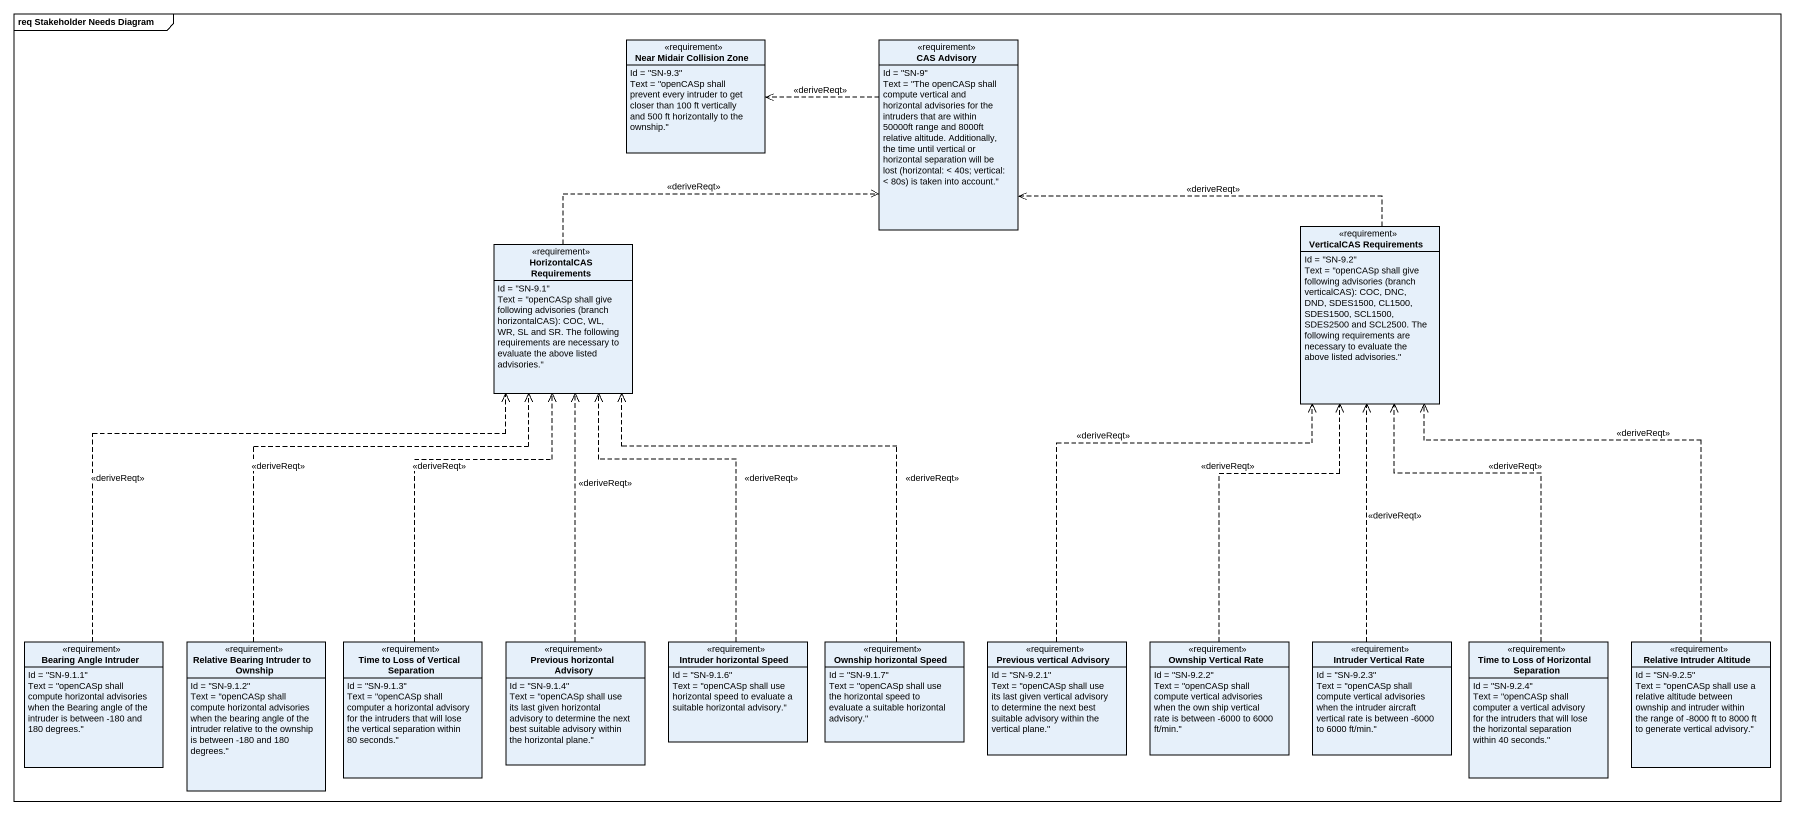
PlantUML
@startuml
mainframe req Stakeholder Needs Diagram
hide circle
hide empty members
class "Near Midair Collision Zone" as Near_Midair_Collision_Zone <<requirement>> {
  Id = "SN-9.3"
  Text = "openCASp shall prevent every intruder to get closer than 100 ft vertically and 500 ft horizontally to the ownship."
}
class "CAS Advisory" as CAS_Advisory <<requirement>> {
  Id = "SN-9"
  {field} Text = "The openCASp shall compute vertical and horizontal advisories for the intruders that are within 50000ft range and 8000ft relative altitude. Additionally, the time until vertical or horizontal separation will be lost (horizontal: < 40s; vertical: < 80s) is taken into account."
}
class "HorizontalCAS Requirements" as HorizontalCAS_Requirements <<requirement>> {
  Id = "SN-9.1"
  {field} Text = "openCASp shall give following advisories (branch horizontalCAS): COC, WL, WR, SL and SR. The following requirements are necessary to evaluate the above listed advisories."
}
class "VerticalCAS Requirements" as VerticalCAS_Requirements <<requirement>> {
  Id = "SN-9.2"
  {field} Text = "openCASp shall give following advisories (branch verticalCAS): COC, DNC, DND, SDES1500, CL1500, SDES1500, SCL1500, SDES2500 and SCL2500. The following requirements are necessary to evaluate the above listed advisories."
}
class "Bearing Angle Intruder" as Bearing_Angle_Intruder <<requirement>> {
  Id = "SN-9.1.1"
  Text = "openCASp shall compute horizontal advisories when the Bearing angle of the intruder is between -180 and 180 degrees."
}
class "Relative Bearing Intruder to Ownship" as Relative_Bearing_Intruder <<requirement>> {
  Id = "SN-9.1.2"
  Text = "openCASp shall compute horizontal advisories when the bearing angle of the intruder relative to the ownship is between -180 and 180 degrees."
}
class "Time to Loss of Vertical Separation" as Time_to_Loss_of_Vertical <<requirement>> {
  Id = "SN-9.1.3"
  Text = "openCASp shall computer a horizontal advisory for the intruders that will lose the vertical separation within 80 seconds."
}
class "Previous horizontal Advisory" as Previous_horizontal_Advisory <<requirement>> {
  Id = "SN-9.1.4"
  Text = "openCASp shall use its last given horizontal advisory to determine the next best suitable advisory within the horizontal plane."
}
class "Intruder horizontal Speed" as Intruder_horizontal_Speed <<requirement>> {
  Id = "SN-9.1.6"
  Text = "openCASp shall use horizontal speed to evaluate a suitable horizontal advisory."
}
class "Ownship horizontal Speed" as Ownship_horizontal_Speed <<requirement>> {
  Id = "SN-9.1.7"
  Text = "openCASp shall use the horizontal speed to evaluate a suitable horizontal advisory."
}
class "Previous vertical Advisory" as Previous_vertical_Advisory <<requirement>> {
  Id = "SN-9.2.1"
  Text = "openCASp shall use its last given vertical advisory to determine the next best suitable advisory within the vertical plane."
}
class "Ownship Vertical Rate" as Ownship_Vertical_Rate <<requirement>> {
  Id = "SN-9.2.2"
  Text = "openCASp shall compute vertical advisories when the own ship vertical rate is between -6000 to 6000 ft/min."
}
class "Intruder Vertical Rate" as Intruder_Vertical_Rate <<requirement>> {
  Id = "SN-9.2.3"
  Text = "openCASp shall compute vertical advisories when the intruder aircraft vertical rate is between -6000 to 6000 ft/min."
}
class "Time to Loss of Horizontal Separation" as Time_to_Loss_of_Horizontal <<requirement>> {
  Id = "SN-9.2.4"
  Text = "openCASp shall computer a vertical advisory for the intruders that will lose the horizontal separation within 40 seconds."
}
class "Relative Intruder Altitude" as Relative_Intruder_Altitude <<requirement>> {
  Id = "SN-9.2.5"
  Text = "openCASp shall use a relative altitude between ownship and intruder within the range of -8000 ft to 8000 ft to generate vertical advisory."
}
CAS_Advisory .left.> Near_Midair_Collision_Zone : <<deriveReqt>>
HorizontalCAS_Requirements .right.> CAS_Advisory : <<deriveReqt>>
VerticalCAS_Requirements .left.> CAS_Advisory : <<deriveReqt>>
Bearing_Angle_Intruder .up.> HorizontalCAS_Requirements : <<deriveReqt>>
Relative_Bearing_Intruder .up.> HorizontalCAS_Requirements : <<deriveReqt>>
Time_to_Loss_of_Vertical .up.> HorizontalCAS_Requirements : <<deriveReqt>>
Previous_horizontal_Advisory .up.> HorizontalCAS_Requirements : <<deriveReqt>>
Intruder_horizontal_Speed .up.> HorizontalCAS_Requirements : <<deriveReqt>>
Ownship_horizontal_Speed .up.> HorizontalCAS_Requirements : <<deriveReqt>>
Previous_vertical_Advisory .up.> VerticalCAS_Requirements : <<deriveReqt>>
Ownship_Vertical_Rate .up.> VerticalCAS_Requirements : <<deriveReqt>>
Intruder_Vertical_Rate .up.> VerticalCAS_Requirements : <<deriveReqt>>
Time_to_Loss_of_Horizontal .up.> VerticalCAS_Requirements : <<deriveReqt>>
Relative_Intruder_Altitude .up.> VerticalCAS_Requirements : <<deriveReqt>>
@enduml
